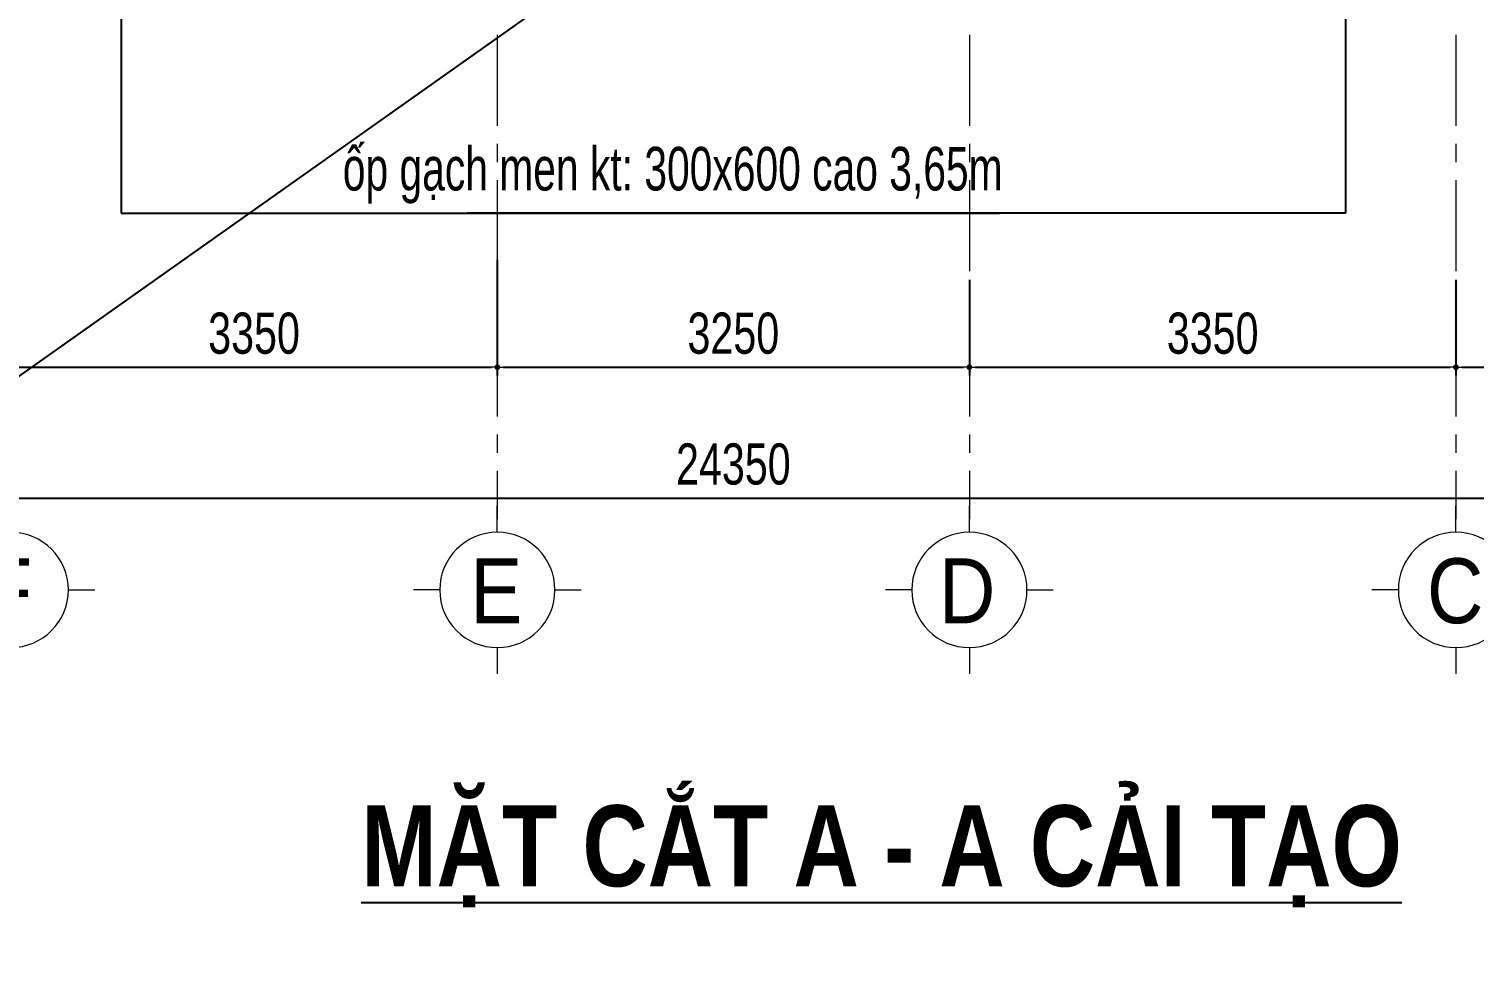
# Model space of a CAD drawing. Header units: millimetres. Extents: x -519517 to -431282, y -372679 to 113618.
# Drawn here: x -473236 to -463286, y -158390 to -152024 of the extents above; entities that cross this region are included whole.
import ezdxf
from ezdxf.enums import TextEntityAlignment as Align

# ---------------------------------------------------------------- set-up
doc = ezdxf.new("R2010")
doc.units = ezdxf.units.MM
doc.header["$LTSCALE"] = 5
for name, pattern in [('CENTER2', [28.575, 19.05, -3.175, 3.175, -3.175]), ('CENTERX2', [4, 2.5, -0.5, 0.5, -0.5]), ('DASHDOT', [1, 0.5, -0.25, 0, -0.25])]:
    doc.linetypes.add(name, pattern=pattern)
doc.layers.get('0').update_dxf_attribs({"linetype": 'CENTER2'})
doc.layers.add('KCS_Plotter', color=11, linetype='Continuous', plot=False)
for name, color, linetype, lineweight in [('LC Dim', 8, 'Continuous', 18), ('LC ISO', 153, 'Continuous', 13), ('LC Net manh', 9, 'Continuous', 5), ('LC Net truc', 79, 'DASHDOT', 13), ('LC Text1', 3, 'Continuous', 20), ('LC Text2', 7, 'Continuous', 25), ('ĐT-254-TEXT', 254, 'Continuous', 20)]:
    doc.layers.add(name, color=color, linetype=linetype, lineweight=lineweight)
doc.styles.add('BICO- hoatbif', font='hoatbif.shx', dxfattribs={"width": 0.6})
doc.styles.add('HOATBIF', font='hoatbif.shx', dxfattribs={"width": 0.75})
doc.styles.add('LC 1', font='VHAVANB.TTF')
doc.styles.add('LC3', font='VHARIALB.TTF', dxfattribs={"width": 0.8})
doc.styles.add('ĐT- hoatbif', font='hoatbif.shx', dxfattribs={"width": 0.6})
doc.dimstyles.new('Copy of 1-110', dxfattribs={"dimscale": 110, "dimtxt": 2.5, "dimasz": 0.35, "dimexe": 0.5, "dimexo": 0, "dimgap": 0.8, "dimtad": 1, "dimdec": 0, "dimzin": 0, "dimdsep": 46, "dimtxsty": 'HOATBIF', "dimblk1": 'DOT', "dimblk2": 'DOT', "dimsah": 1, "dimcen": -1, "dimdle": 1, "dimclrd": 256, "dimclre": 256, "dimclrt": 4, "dimadec": 3, "dimazin": 2, "dimtfac": 0.333333, "dimtdec": 0, "dimtix": 1, "dimtmove": 2, "dimatfit": 3, "dimldrblk": 'DOT', "dimfxl": 1, "dimtvp": 0.833333, "dimtolj": 1, "dimtzin": 0, "dimarcsym": 0})
doc.dimstyles.new('TL40', dxfattribs={"dimscale": 40, "dimtxt": 2, "dimasz": 1.2, "dimexe": 1.5, "dimexo": 1.5, "dimgap": 0.9, "dimtad": 1, "dimdec": 0, "dimzin": 12, "dimdsep": 46, "dimtxsty": 'BICO- hoatbif', "dimblk": 'ARCHTICK', "dimcen": 1.8, "dimdle": 1, "dimclrd": 256, "dimclre": 256, "dimclrt": 254, "dimadec": 0, "dimazin": 3, "dimtm": 1e-09, "dimtfac": 1, "dimtdec": 0, "dimtix": 1, "dimtmove": 1, "dimatfit": 3, "dimldrblk": 'DOT', "dimfxl": 1.5, "dimtvp": 0.6, "dimtzin": 4, "dimarcsym": 0})

# ---------------------------------------------------------------- blocks, each defined once
blk = doc.blocks.new('DOT')
at = {"color": 0, "linetype": 'ByBlock'}
blk.add_line((-0.5, 0), (-1, 0), dxfattribs=at)
at = {"color": 0, "linetype": 'ByBlock', "const_width": 0.5}
blk.add_lwpolyline([(-0.25, 0, 1), (0.25, 0, 1)], format="xyb", close=True, dxfattribs=at)
blk = doc.blocks.new('*D700')
at = {"layer": 'Defpoints', "color": 0, "transparency": 16777216}
for p in [(-473361.1, -153613.3), (-470011.1, -153613.3), (-470011.1, -154351.9)]:
    blk.add_point(p, dxfattribs=at)
at = {"layer": 'LC Dim', "lineweight": -2, "transparency": 16777216}
for p, q in [((-473361.1, -153613.3), (-473361.1, -154408.5)), ((-470011.1, -153613.3), (-470011.1, -154408.5)), ((-473321.5, -154351.9), (-470050.7, -154351.9))]:
    blk.add_line(p, q, dxfattribs=at)
at = {"layer": 'LC Dim', "lineweight": -2, "transparency": 16777216, "xscale": 39.62, "yscale": 39.62, "zscale": 39.62, "rotation": 180}
blk.add_blockref('DOT', (-473361.1, -154351.9), dxfattribs=at)
at = {"layer": 'LC Dim', "lineweight": -2, "transparency": 16777216, "xscale": 39.62, "yscale": 39.62, "zscale": 39.62}
blk.add_blockref('DOT', (-470011.1, -154351.9), dxfattribs=at)
at = {"layer": 'LC Dim', "color": 4, "transparency": 16777216, "insert": (-471686.1, -154119.8), "char_height": 283, "attachment_point": 5, "style": 'HOATBIF'}
blk.add_mtext('\\A1;3350', dxfattribs=at)
blk = doc.blocks.new('_Dot')
at = {"color": 0, "linetype": 'ByBlock', "lineweight": -2}
blk.add_line((-0.5, 0), (-1, 0), dxfattribs=at)
at = {"color": 0, "linetype": 'ByBlock', "const_width": 0.5}
blk.add_lwpolyline([(-0.25, 0, 1), (0.25, 0, 1)], format="xyb", close=True, dxfattribs=at)
blk = doc.blocks.new('*D701')
at = {"layer": 'Defpoints', "color": 0, "transparency": 16777216}
for p in [(-470011.1, -153613.3), (-466761.1, -153750), (-466761.1, -154351.9)]:
    blk.add_point(p, dxfattribs=at)
at = {"layer": 'LC Dim', "lineweight": -2, "transparency": 16777216}
for p, q in [((-470011.1, -153613.3), (-470011.1, -154408.5)), ((-466761.1, -153750), (-466761.1, -154408.5)), ((-469971.5, -154351.9), (-466800.7, -154351.9))]:
    blk.add_line(p, q, dxfattribs=at)
at = {"layer": 'LC Dim', "lineweight": -2, "transparency": 16777216, "xscale": 39.62, "yscale": 39.62, "zscale": 39.62, "rotation": 180}
blk.add_blockref('DOT', (-470011.1, -154351.9), dxfattribs=at)
at = {"layer": 'LC Dim', "lineweight": -2, "transparency": 16777216, "xscale": 39.62, "yscale": 39.62, "zscale": 39.62}
blk.add_blockref('DOT', (-466761.1, -154351.9), dxfattribs=at)
at = {"layer": 'LC Dim', "color": 4, "transparency": 16777216, "insert": (-468386.1, -154119.8), "char_height": 283, "attachment_point": 5, "style": 'HOATBIF'}
blk.add_mtext('\\A1;3250', dxfattribs=at)
blk = doc.blocks.new('*D702')
at = {"layer": 'Defpoints', "color": 0, "transparency": 16777216}
for p in [(-466761.1, -153750), (-463411.1, -153750), (-463411.1, -154351.9)]:
    blk.add_point(p, dxfattribs=at)
at = {"layer": 'LC Dim', "lineweight": -2, "transparency": 16777216}
for p, q in [((-466761.1, -153750), (-466761.1, -154408.5)), ((-463411.1, -153750), (-463411.1, -154408.5)), ((-466721.5, -154351.9), (-463450.7, -154351.9))]:
    blk.add_line(p, q, dxfattribs=at)
at = {"layer": 'LC Dim', "lineweight": -2, "transparency": 16777216, "xscale": 39.62, "yscale": 39.62, "zscale": 39.62, "rotation": 180}
blk.add_blockref('DOT', (-466761.1, -154351.9), dxfattribs=at)
at = {"layer": 'LC Dim', "lineweight": -2, "transparency": 16777216, "xscale": 39.62, "yscale": 39.62, "zscale": 39.62}
blk.add_blockref('DOT', (-463411.1, -154351.9), dxfattribs=at)
at = {"layer": 'LC Dim', "color": 4, "transparency": 16777216, "insert": (-465086.1, -154119.8), "char_height": 283, "attachment_point": 5, "style": 'HOATBIF'}
blk.add_mtext('\\A1;3350', dxfattribs=at)
blk = doc.blocks.new('*D703')
at = {"layer": 'Defpoints', "color": 0, "transparency": 16777216}
for p in [(-463411.1, -153750), (-459811.1, -153750), (-459811.1, -154351.9)]:
    blk.add_point(p, dxfattribs=at)
at = {"layer": 'LC Dim', "lineweight": -2, "transparency": 16777216}
for p, q in [((-463411.1, -153750), (-463411.1, -154408.5)), ((-459811.1, -153750), (-459811.1, -154408.5)), ((-463371.5, -154351.9), (-459850.7, -154351.9))]:
    blk.add_line(p, q, dxfattribs=at)
at = {"layer": 'LC Dim', "lineweight": -2, "transparency": 16777216, "xscale": 39.62, "yscale": 39.62, "zscale": 39.62, "rotation": 180}
blk.add_blockref('DOT', (-463411.1, -154351.9), dxfattribs=at)
at = {"layer": 'LC Dim', "lineweight": -2, "transparency": 16777216, "xscale": 39.62, "yscale": 39.62, "zscale": 39.62}
blk.add_blockref('DOT', (-459811.1, -154351.9), dxfattribs=at)
at = {"layer": 'LC Dim', "color": 4, "transparency": 16777216, "insert": (-461611.1, -154119.8), "char_height": 283, "attachment_point": 5, "style": 'HOATBIF'}
blk.add_mtext('\\A1;3600', dxfattribs=at)
blk = doc.blocks.new('*D705')
at = {"layer": 'Defpoints', "color": 0, "transparency": 16777216}
for p in [(-480561.1, -153613.3), (-456211.1, -153613.3), (-456211.1, -155251.9)]:
    blk.add_point(p, dxfattribs=at)
at = {"layer": 'LC Dim', "lineweight": -2, "transparency": 16777216}
for p, q in [((-480561.1, -153613.3), (-480561.1, -155308.5)), ((-456211.1, -153613.3), (-456211.1, -155308.5)), ((-480521.5, -155251.9), (-456250.7, -155251.9))]:
    blk.add_line(p, q, dxfattribs=at)
at = {"layer": 'LC Dim', "lineweight": -2, "transparency": 16777216, "xscale": 39.62, "yscale": 39.62, "zscale": 39.62, "rotation": 180}
blk.add_blockref('DOT', (-480561.1, -155251.9), dxfattribs=at)
at = {"layer": 'LC Dim', "lineweight": -2, "transparency": 16777216, "xscale": 39.62, "yscale": 39.62, "zscale": 39.62}
blk.add_blockref('DOT', (-456211.1, -155251.9), dxfattribs=at)
at = {"layer": 'LC Dim', "color": 4, "transparency": 16777216, "insert": (-468386.1, -155019.8), "char_height": 283, "attachment_point": 5, "style": 'HOATBIF'}
blk.add_mtext('\\A1;24350', dxfattribs=at)
blk = doc.blocks.new('_ArchTick')
at = {"color": 0, "linetype": 'ByBlock', "const_width": 0.15}
blk.add_lwpolyline([(-0.5, -0.5), (0.5, 0.5)], dxfattribs=at)
blk = doc.blocks.new('TIEUDE1')
at = {"layer": 'LC Text2', "color": 7, "style": 'LC 1'}
blk.add_attdef('TIªU§Ò', text='', height=5, dxfattribs=at).set_placement((0, 0), align=Align.BOTTOM_CENTER)
blk.add_attdef('TL', text='', height=3, dxfattribs=at).set_placement((0, -2), align=Align.TOP_CENTER)
blk = doc.blocks.new('TTRUC')
at = {"layer": 'LC ISO'}
for p, q in [((0, 6.95), (0, 10.13)), ((-6.95, 0), (-10.13, 0)), ((6.95, 0), (10.13, 0)), ((0, -6.95), (0, -10.13))]:
    blk.add_line(p, q, dxfattribs=at)
at = {"layer": 'LC Net manh'}
blk.add_circle((0, 0), 6.95, dxfattribs=at)

msp = doc.modelspace()

# ---------------------------------------------------------------- linework, layer by layer
at = {"layer": 'KCS_Plotter'}
msp.add_line((-490081.8, -166278.6), (-442524, -132648.4), dxfattribs=at)
at = {"layer": 'LC Net truc', "linetype": 'CENTERX2', "ltscale": 50}
for p, q in [((-470011.1, -139065.9), (-470011.1, -155397)), ((-466761.1, -139065.9), (-466761.1, -155397)), ((-463411.1, -139065.9), (-463411.1, -155397))]:
    msp.add_line(p, q, dxfattribs=at)

# ---------------------------------------------------------------- block references
at = {"layer": 'LC ISO', "xscale": -57.06055479064256, "yscale": 57.06055479064256, "zscale": 57.06055479064256}
for p in [(-473361.1, -155884.2), (-470011.1, -155884.2), (-466761.1, -155884.2), (-463411.1, -155884.2)]:
    msp.add_blockref('TTRUC', p, dxfattribs=at)
at = {"layer": 'LC Text2'}
ref = msp.add_blockref('TIEUDE1', (-467365.7, -158091.1), dxfattribs=dict(at, xscale=113.23288860739, yscale=113.23288860739, zscale=113.23288860739))
ref.add_attrib('TIªU§Ò', '%%UmÆt c¾t a - a c¶i t¹o', dxfattribs={"color": 7, "height": 557.606, "style": 'LC3', "width": 0.8}).set_placement((-467365.7, -158091.1), align=Align.BOTTOM_CENTER)

# ---------------------------------------------------------------- texts
at = {"layer": 'LC Text1', "ltscale": 0.2, "style": 'LC 1', "width": 0.9}
for s, p in [('f', (-473378.4, -156247.7)), ('e', (-470018, -156247.7)), ('d', (-466776.3, -156247.7)), ('c', (-463416.4, -156247.7))]:
    msp.add_text(s, height=446.8, dxfattribs=at).set_placement(p, align=Align.BOTTOM_CENTER)
at = {"layer": 'ĐT-254-TEXT', "ltscale": 100, "style": 'ĐT- hoatbif', "width": 0.7}
msp.add_text('èp g¹ch men kt: 300x600 cao 3,65m', height=300, dxfattribs=at).set_placement((-471075, -153136))

# ---------------------------------------------------------------- dimensions: what is measured, and where the dimension line sits
at = {"layer": 'LC Dim'}
for base, p1, p2, picture, middle in [((-456211.1, -155251.9), (-480561.1, -153613.3), (-456211.1, -153613.3), '*D705', (-468386.1, -155019.8)), ((-470011.1, -154351.9), (-473361.1, -153613.3), (-470011.1, -153613.3), '*D700', (-471686.1, -154119.8)), ((-466761.1, -154351.9), (-470011.1, -153613.3), (-466761.1, -153750), '*D701', (-468386.1, -154119.8)), ((-463411.1, -154351.9), (-466761.1, -153750), (-463411.1, -153750), '*D702', (-465086.1, -154119.8)), ((-459811.1, -154351.9), (-463411.1, -153750), (-459811.1, -153750), '*D703', (-461611.1, -154119.8))]:
    dim = msp.add_linear_dim(base=base, p1=p1, p2=p2, dimstyle='Copy of 1-110', override={"dimscale": 113.2}, dxfattribs=at)
    dim.commit()
    dim.dimension.update_dxf_attribs({"geometry": picture, "text_midpoint": middle})

# ---------------------------------------------------------------- leaders
at = {"layer": 'LC ISO'}
for points in [[(-472601.7, -149953.6), (-472601.7, -153292.6), (-466554.6, -153292.6)], [(-464170.5, -149953.6), (-464170.5, -153292.6), (-470217.7, -153292.6)]]:
    msp.add_leader(points, dimstyle='TL40', override={"dimasz": 4, "dimgap": 0.9, "dimtad": 0}, dxfattribs=at)

doc.saveas('drawing.dxf')
